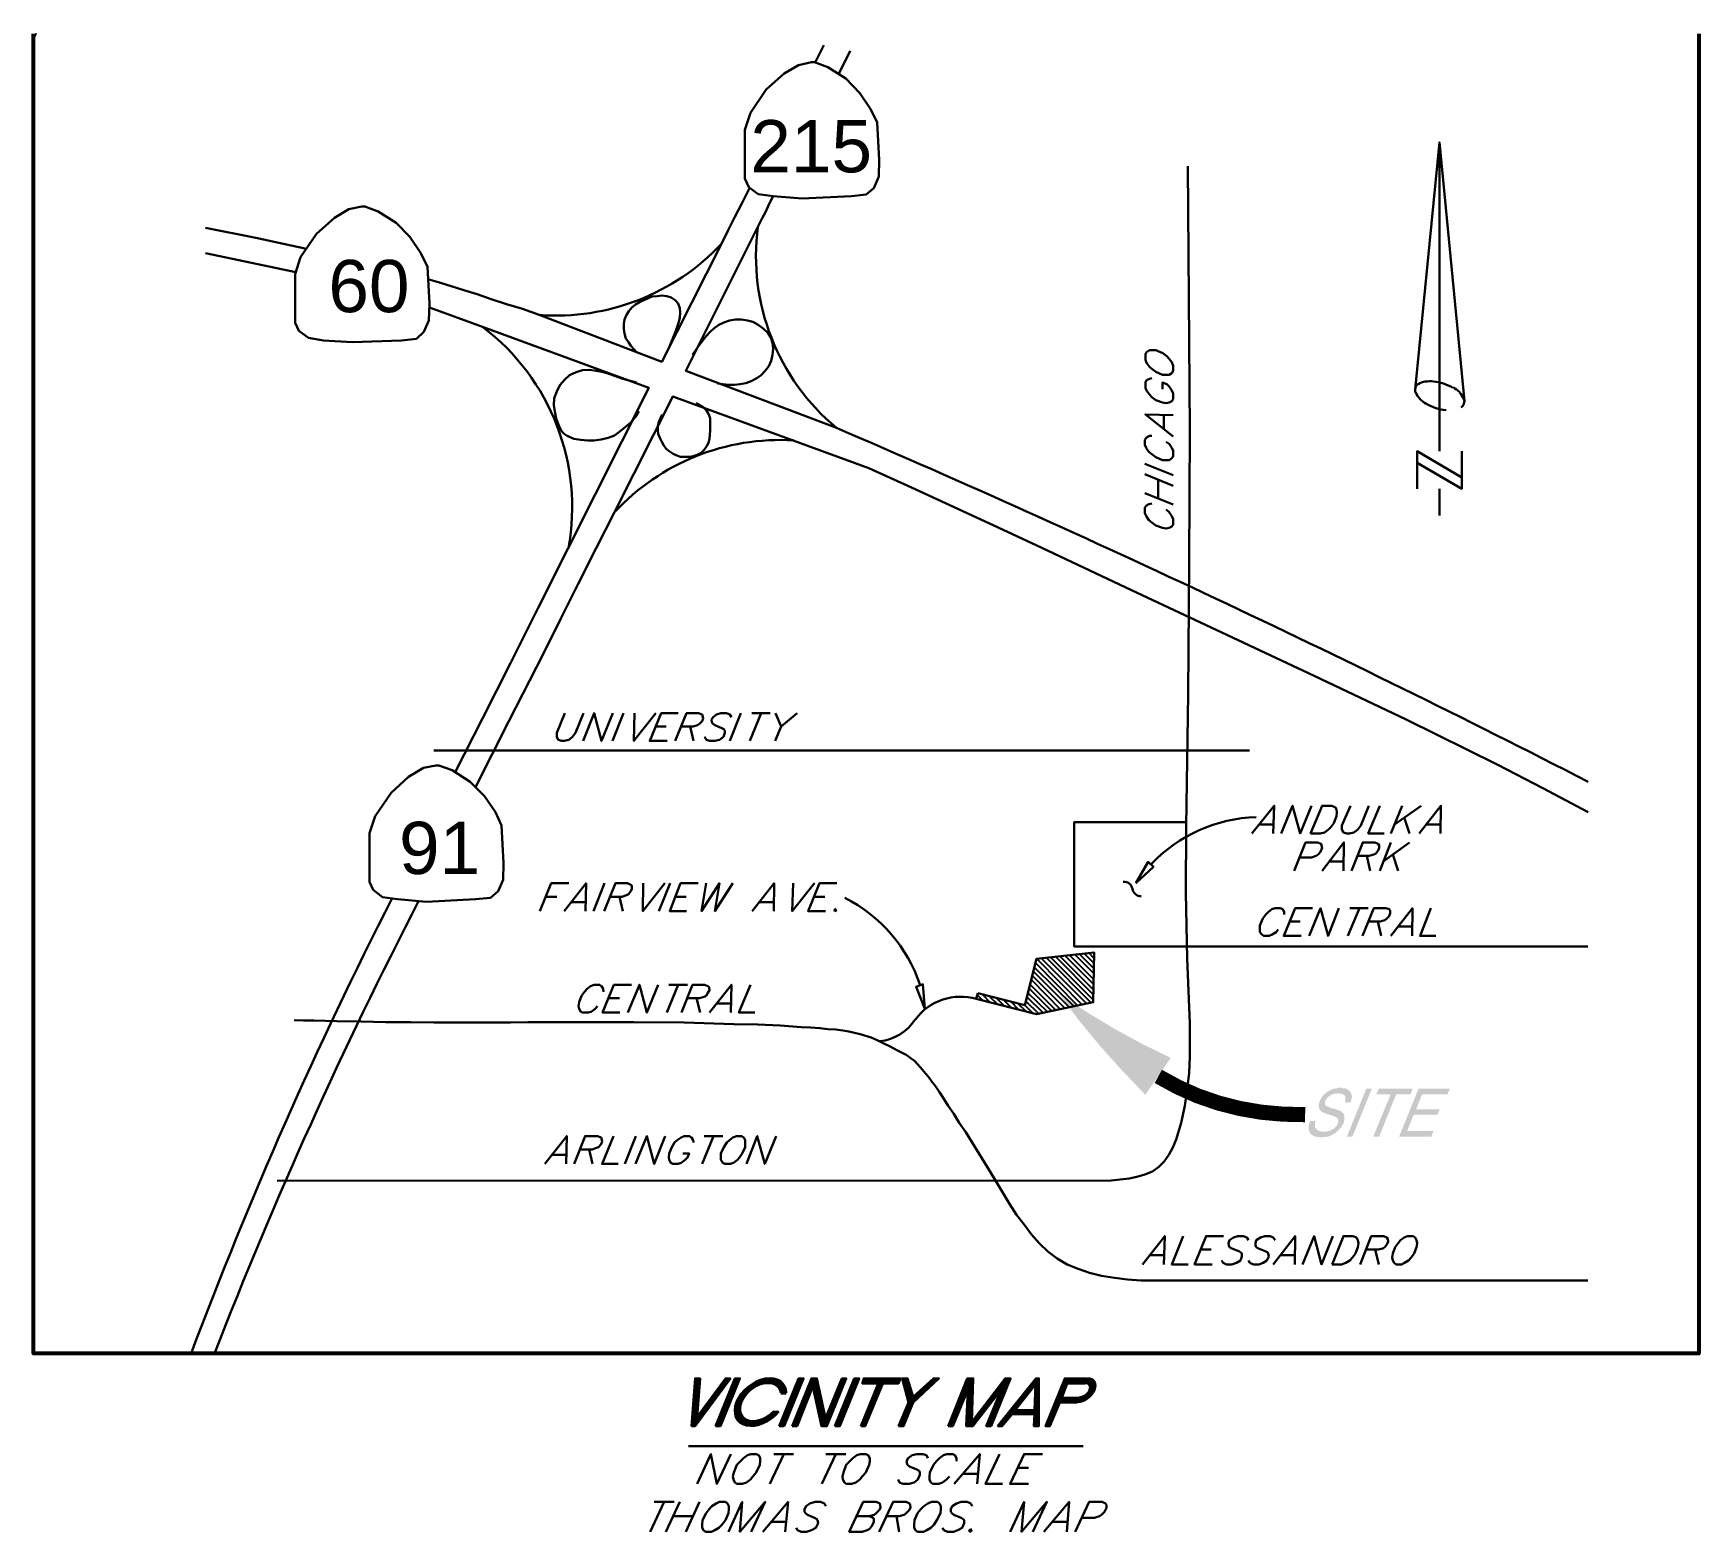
# Model space of a CAD drawing. Header units: feet. Extents: x 7 to 2308, y -319 to 1396.
# Drawn here: x 6.8 to 185.3, y 1235.8 to 1396.3 of the extents above; entities that cross this region are included whole.
import ezdxf

# ---------------------------------------------------------------- set-up
doc = ezdxf.new("R2010")
doc.units = ezdxf.units.FT
doc.header["$MEASUREMENT"] = 0
for name, color, linetype in [('PDF_ANNOT-NOTES', 7, 'Continuous'), ('PDF_NORTH', 7, 'Continuous'), ('PDF_TB-NOTES', 7, 'Continuous'), ('PDF_Text', 7, 'Continuous'), ('PDF_VICINITY', 7, 'Continuous'), ('PDF_VICINITY MAP', 7, 'Continuous')]:
    doc.layers.add(name, color=color, linetype=linetype)
doc.styles.add('PDF Arial', font='arial.ttf')

msp = doc.modelspace()

# ---------------------------------------------------------------- hatches: boundary and pattern name
at = {"layer": 'PDF_VICINITY', "true_color": 0x767676, "transparency": 33554559}
msp.add_hatch(color=8, dxfattribs=at).paths.add_polyline_path([(107.96, 1292.91), (107.9, 1292.96), (107.85, 1293.02), (107.8, 1292.96), (107.74, 1292.91), (107.8, 1292.86), (107.85, 1292.8), (107.9, 1292.86)])
at = {"layer": 'PDF_VICINITY', "transparency": 33554559}
for points in [[(143.62, 1279.79), (144.21, 1279.85), (144.21, 1279.79), (144.15, 1279.69), (144.15, 1279.63), (144.15, 1279.53), (144.15, 1279.48), (144.15, 1279.42), (144.15, 1279.37), (144.15, 1279.32), (144.15, 1279.26), (144.15, 1279.21), (144.15, 1279.16), (144.15, 1279.1), (144.21, 1279.05), (144.21, 1279.05), (144.26, 1279), (144.31, 1278.94), (144.31, 1278.89), (144.37, 1278.89), (144.42, 1278.84), (144.47, 1278.84), (144.47, 1278.78), (144.53, 1278.78), (144.58, 1278.73), (144.63, 1278.73), (144.69, 1278.73), (144.74, 1278.73), (144.79, 1278.68), (144.85, 1278.68), (144.95, 1278.68), (145.01, 1278.68), (145.06, 1278.68), (145.11, 1278.68), (145.17, 1278.68), (145.22, 1278.68), (145.33, 1278.68), (145.38, 1278.68), (145.43, 1278.68), (145.49, 1278.73), (145.59, 1278.73), (145.65, 1278.73), (145.7, 1278.78), (145.75, 1278.78), (145.86, 1278.84), (145.91, 1278.84), (145.97, 1278.89), (146.07, 1278.94), (146.13, 1278.94), (146.18, 1279), (146.23, 1279.05), (146.29, 1279.1), (146.34, 1279.16), (146.39, 1279.21), (146.45, 1279.26), (146.5, 1279.37), (146.55, 1279.42), (146.55, 1279.48), (146.61, 1279.53), (146.61, 1279.63), (146.66, 1279.69), (146.66, 1279.74), (146.66, 1279.79), (146.66, 1279.85), (146.66, 1279.95), (146.66, 1279.95), (146.61, 1280.01), (146.61, 1280.06), (146.55, 1280.06), (146.55, 1280.11), (146.5, 1280.17), (146.45, 1280.22), (146.39, 1280.22), (146.34, 1280.27), (146.34, 1280.27), (146.29, 1280.27), (146.23, 1280.27), (146.23, 1280.33), (146.18, 1280.33), (146.13, 1280.33), (146.07, 1280.38), (146.02, 1280.38), (145.97, 1280.43), (145.86, 1280.43), (145.81, 1280.43), (145.75, 1280.49), (145.65, 1280.49), (145.65, 1280.49), (145.54, 1280.54), (145.49, 1280.54), (145.38, 1280.59), (145.33, 1280.59), (145.27, 1280.65), (145.22, 1280.65), (145.17, 1280.65), (145.11, 1280.7), (145.06, 1280.7), (145.01, 1280.75), (145.01, 1280.75), (144.95, 1280.75), (144.9, 1280.81), (144.9, 1280.81), (144.85, 1280.81), (144.79, 1280.86), (144.79, 1280.91), (144.74, 1280.97), (144.69, 1280.97), (144.69, 1281.02), (144.63, 1281.07), (144.63, 1281.13), (144.58, 1281.18), (144.58, 1281.23), (144.58, 1281.29), (144.58, 1281.29), (144.58, 1281.34), (144.53, 1281.45), (144.53, 1281.5), (144.58, 1281.55), (144.58, 1281.61), (144.58, 1281.71), (144.58, 1281.77), (144.63, 1281.82), (144.63, 1281.93), (144.63, 1281.93), (144.69, 1282.03), (144.74, 1282.09), (144.74, 1282.14), (144.79, 1282.19), (144.85, 1282.3), (144.9, 1282.35), (144.95, 1282.41), (144.95, 1282.46), (145.01, 1282.57), (145.11, 1282.62), (145.17, 1282.67), (145.22, 1282.73), (145.27, 1282.78), (145.33, 1282.83), (145.38, 1282.89), (145.43, 1282.94), (145.54, 1282.94), (145.59, 1282.99), (145.65, 1283.05), (145.7, 1283.1), (145.81, 1283.1), (145.86, 1283.15), (145.91, 1283.15), (146.02, 1283.21), (146.07, 1283.21), (146.13, 1283.26), (146.18, 1283.26), (146.29, 1283.26), (146.34, 1283.31), (146.39, 1283.31), (146.45, 1283.31), (146.55, 1283.31), (146.61, 1283.37), (146.66, 1283.37), (146.71, 1283.37), (146.82, 1283.37), (146.87, 1283.37), (146.93, 1283.37), (146.98, 1283.37), (147.03, 1283.37), (147.14, 1283.31), (147.19, 1283.31), (147.25, 1283.31), (147.3, 1283.31), (147.35, 1283.31), (147.41, 1283.26), (147.46, 1283.26), (147.51, 1283.26), (147.57, 1283.21), (147.62, 1283.21), (147.67, 1283.21), (147.67, 1283.15), (147.73, 1283.15), (147.78, 1283.1), (147.83, 1283.05), (147.83, 1283.05), (147.89, 1282.99), (147.94, 1282.94), (147.94, 1282.89), (147.99, 1282.89), (147.99, 1282.83), (148.05, 1282.78), (148.05, 1282.73), (148.05, 1282.67), (148.05, 1282.62), (148.05, 1282.57), (148.1, 1282.51), (148.1, 1282.46), (148.1, 1282.41), (148.1, 1282.3), (148.05, 1282.25), (148.05, 1282.19), (148.05, 1282.14), (148.05, 1282.03), (147.99, 1281.98), (147.99, 1281.93), (147.99, 1281.82), (147.94, 1281.82), (147.35, 1281.77), (147.41, 1281.87), (147.41, 1281.93), (147.41, 1281.98), (147.41, 1282.09), (147.41, 1282.14), (147.41, 1282.19), (147.41, 1282.25), (147.41, 1282.3), (147.41, 1282.35), (147.41, 1282.41), (147.35, 1282.46), (147.35, 1282.51), (147.35, 1282.51), (147.3, 1282.57), (147.3, 1282.57), (147.25, 1282.62), (147.19, 1282.62), (147.14, 1282.67), (147.14, 1282.67), (147.09, 1282.67), (147.03, 1282.73), (146.93, 1282.73), (146.87, 1282.73), (146.82, 1282.73), (146.77, 1282.73), (146.66, 1282.78), (146.61, 1282.78), (146.55, 1282.78), (146.45, 1282.73), (146.39, 1282.73), (146.34, 1282.73), (146.23, 1282.73), (146.18, 1282.73), (146.13, 1282.67), (146.07, 1282.67), (145.97, 1282.67), (145.91, 1282.62), (145.86, 1282.62), (145.81, 1282.57), (145.75, 1282.57), (145.75, 1282.51), (145.65, 1282.46), (145.59, 1282.41), (145.54, 1282.35), (145.49, 1282.3), (145.43, 1282.25), (145.38, 1282.19), (145.33, 1282.14), (145.33, 1282.09), (145.27, 1281.98), (145.27, 1281.98), (145.22, 1281.93), (145.22, 1281.82), (145.22, 1281.77), (145.22, 1281.71), (145.22, 1281.66), (145.22, 1281.61), (145.27, 1281.55), (145.27, 1281.55), (145.27, 1281.5), (145.27, 1281.5), (145.33, 1281.45), (145.33, 1281.45), (145.38, 1281.39), (145.43, 1281.39), (145.49, 1281.39), (145.54, 1281.34), (145.59, 1281.34), (145.65, 1281.29), (145.7, 1281.29), (145.75, 1281.23), (145.81, 1281.23), (145.91, 1281.18), (145.97, 1281.18), (146.02, 1281.18), (146.13, 1281.13), (146.18, 1281.13), (146.23, 1281.13), (146.34, 1281.07), (146.39, 1281.07), (146.45, 1281.02), (146.5, 1281.02), (146.55, 1281.02), (146.61, 1280.97), (146.66, 1280.97), (146.71, 1280.97), (146.77, 1280.91), (146.82, 1280.91), (146.82, 1280.91), (146.87, 1280.86), (146.93, 1280.86), (146.93, 1280.86), (146.98, 1280.81), (147.03, 1280.75), (147.09, 1280.75), (147.09, 1280.7), (147.14, 1280.65), (147.19, 1280.59), (147.19, 1280.59), (147.25, 1280.54), (147.25, 1280.49), (147.25, 1280.43), (147.3, 1280.38), (147.3, 1280.33), (147.3, 1280.33), (147.3, 1280.27), (147.3, 1280.22), (147.3, 1280.17), (147.3, 1280.06), (147.3, 1280.01), (147.3, 1279.95), (147.3, 1279.9), (147.25, 1279.79), (147.25, 1279.74), (147.25, 1279.69), (147.19, 1279.58), (147.19, 1279.58), (147.19, 1279.53), (147.14, 1279.48), (147.09, 1279.37), (147.09, 1279.32), (147.03, 1279.26), (146.98, 1279.21), (146.93, 1279.1), (146.87, 1279.05), (146.82, 1279), (146.77, 1278.94), (146.71, 1278.89), (146.66, 1278.84), (146.61, 1278.78), (146.55, 1278.73), (146.5, 1278.68), (146.45, 1278.62), (146.39, 1278.57), (146.29, 1278.52), (146.23, 1278.46), (146.18, 1278.41), (146.13, 1278.41), (146.02, 1278.36), (145.97, 1278.3), (145.91, 1278.3), (145.86, 1278.25), (145.81, 1278.25), (145.7, 1278.2), (145.65, 1278.2), (145.59, 1278.14), (145.54, 1278.14), (145.43, 1278.14), (145.38, 1278.09), (145.33, 1278.09), (145.22, 1278.09), (145.17, 1278.09), (145.11, 1278.09), (145.06, 1278.09), (144.95, 1278.09), (144.9, 1278.04), (144.9, 1278.04), (144.79, 1278.04), (144.74, 1278.09), (144.69, 1278.09), (144.58, 1278.09), (144.53, 1278.09), (144.47, 1278.09), (144.42, 1278.09), (144.37, 1278.09), (144.31, 1278.14), (144.26, 1278.14), (144.21, 1278.14), (144.15, 1278.14), (144.1, 1278.2), (144.05, 1278.2), (143.99, 1278.2), (143.94, 1278.25), (143.89, 1278.25), (143.89, 1278.3), (143.83, 1278.3), (143.78, 1278.36), (143.73, 1278.41), (143.67, 1278.46), (143.67, 1278.46), (143.62, 1278.52), (143.62, 1278.57), (143.57, 1278.62), (143.57, 1278.68), (143.51, 1278.73), (143.51, 1278.78), (143.51, 1278.84), (143.51, 1278.89), (143.46, 1278.94), (143.46, 1279), (143.46, 1279.05), (143.46, 1279.1), (143.46, 1279.16), (143.46, 1279.26), (143.46, 1279.32), (143.51, 1279.37), (143.51, 1279.42), (143.51, 1279.53), (143.57, 1279.58), (143.57, 1279.63), (143.57, 1279.74), (143.62, 1279.79)], [(150.39, 1278.14), (152.26, 1282.67), (150.71, 1282.67), (150.98, 1283.26), (154.6, 1283.26), (154.39, 1282.67), (152.84, 1282.67), (151.03, 1278.14)], [(153.16, 1278.14), (155.24, 1283.26), (158.6, 1283.26), (158.33, 1282.67), (155.62, 1282.67), (154.98, 1281.07), (157.53, 1281.07), (157.27, 1280.49), (154.71, 1280.49), (154.02, 1278.73), (156.84, 1278.73), (156.63, 1278.14)]]:
    msp.add_hatch(color=256, dxfattribs=at).paths.add_polyline_path(points)

# ---------------------------------------------------------------- linework, layer by layer
at = {"layer": 'PDF_ANNOT-NOTES', "lineweight": 30}
for points in [[(77.36, 1247.12), (77.73, 1252.23), (78.26, 1252.23), (77.94, 1248.13), (80.98, 1252.23), (81.51, 1252.23), (77.73, 1247.12)], [(77.68, 1247.17), (81.25, 1252.02), (80.93, 1252.02), (77.89, 1247.97), (78.21, 1252.02), (77.84, 1252.02), (77.52, 1247.17)], [(77.62, 1247.28), (81.03, 1251.86), (80.82, 1251.86), (77.84, 1247.76), (78.1, 1251.86), (77.94, 1251.86)], [(79.91, 1247.12), (81.99, 1252.23), (82.53, 1252.23), (80.45, 1247.12)], [(80.07, 1247.17), (82.05, 1252.13), (82.42, 1252.13), (80.39, 1247.17)], [(80.18, 1247.28), (82.1, 1252.02), (82.26, 1252.02), (80.34, 1247.28)], [(86.74, 1247.12), (88.82, 1252.23), (89.35, 1252.23), (87.27, 1247.12)], [(86.9, 1247.17), (88.87, 1252.13), (89.24, 1252.13), (87.22, 1247.17)], [(87, 1247.28), (88.92, 1252.02), (89.08, 1252.02), (87.16, 1247.28)], [(88.12, 1247.12), (90.2, 1252.23), (90.79, 1252.23), (91.7, 1247.97), (93.46, 1252.23), (93.93, 1252.23), (91.86, 1247.12), (91.27, 1247.12), (90.36, 1251.38), (88.66, 1247.12)], [(88.23, 1247.17), (90.26, 1252.13), (90.68, 1252.13), (91.64, 1247.6), (93.51, 1252.13), (93.83, 1252.13), (91.8, 1247.17), (91.38, 1247.17), (90.42, 1251.7), (88.6, 1247.17)], [(88.39, 1247.28), (90.31, 1252.02), (90.58, 1252.02), (91.59, 1247.28), (93.56, 1252.02), (93.72, 1252.02), (91.8, 1247.28), (91.54, 1247.28), (90.47, 1252.02), (88.55, 1247.28)], [(92.71, 1247.12), (94.79, 1252.23), (95.32, 1252.23), (93.24, 1247.12)], [(92.87, 1247.17), (94.84, 1252.13), (95.21, 1252.13), (93.19, 1247.17)], [(92.98, 1247.28), (94.89, 1252.02), (95.05, 1252.02), (93.14, 1247.28)], [(95.48, 1247.12), (97.35, 1251.7), (95.64, 1251.7), (95.8, 1252.23), (99.75, 1252.23), (99.53, 1251.7), (97.83, 1251.7), (95.96, 1247.12)], [(95.59, 1247.17), (97.45, 1251.81), (95.75, 1251.81), (95.85, 1252.13), (99.64, 1252.13), (99.48, 1251.81), (97.77, 1251.81), (95.91, 1247.17)], [(95.69, 1247.28), (97.56, 1251.86), (95.85, 1251.86), (95.91, 1252.02), (99.53, 1252.02), (99.43, 1251.86), (97.72, 1251.86), (95.85, 1247.28)], [(99.53, 1247.12), (100.6, 1249.67), (99.91, 1252.23), (100.49, 1252.23), (101.08, 1250.26), (103.26, 1252.23), (103.85, 1252.23), (101.08, 1249.67), (100.07, 1247.12)], [(99.69, 1247.17), (100.71, 1249.73), (100.07, 1252.13), (100.39, 1252.13), (101.03, 1250.1), (103.32, 1252.13), (103.64, 1252.13), (101.03, 1249.73), (100.01, 1247.17)], [(99.8, 1247.28), (100.81, 1249.83), (100.17, 1252.02), (100.28, 1252.02), (100.97, 1249.89), (103.37, 1252.02), (103.42, 1252.02), (100.97, 1249.83), (99.96, 1247.28)], [(104.86, 1247.12), (106.89, 1252.23), (107.53, 1252.23), (107.37, 1247.6), (110.94, 1252.23), (111.53, 1252.23), (109.45, 1247.12), (108.92, 1247.12), (110.51, 1251.01), (107.48, 1247.12), (106.78, 1247.12), (106.94, 1251.01), (105.34, 1247.12)], [(111.05, 1252.02), (107.32, 1247.28), (107.16, 1247.28), (107.26, 1252.02), (107.37, 1252.02), (107.21, 1247.28), (110.94, 1252.02)], [(110.14, 1247.12), (114.25, 1252.23), (114.57, 1252.23), (114.57, 1247.12), (114.03, 1247.12), (114.09, 1248.39), (111.69, 1248.39), (110.62, 1247.12)], [(110.73, 1247.28), (110.35, 1247.28), (114.19, 1252.02), (114.51, 1252.02), (114.46, 1247.28), (114.14, 1247.28), (114.14, 1248.55), (111.74, 1248.55)], [(112.01, 1248.82), (114.19, 1251.59), (114.09, 1248.82)], [(83.7, 1244.13), (83.33, 1244.02), (82.9, 1243.7), (82.58, 1243.38), (82.21, 1242.96), (81.89, 1242.16), (81.78, 1241.73), (81.83, 1241.41), (81.99, 1241.09), (82.21, 1240.93), (82.79, 1240.93), (83.22, 1241.09), (83.65, 1241.41), (83.91, 1241.73), (84.29, 1242.16), (84.66, 1242.96), (84.71, 1243.38), (84.71, 1243.7), (84.55, 1244.02), (84.29, 1244.13)], [(95.43, 1244.13), (95.05, 1244.02), (94.63, 1243.7), (94.31, 1243.38), (93.93, 1242.96), (93.62, 1242.16), (93.51, 1241.73), (93.56, 1241.41), (93.72, 1241.09), (93.93, 1240.93), (94.52, 1240.93), (94.95, 1241.09), (95.37, 1241.41), (95.64, 1241.73), (96.01, 1242.16), (96.39, 1242.96), (96.44, 1243.38), (96.44, 1243.7), (96.28, 1244.02), (96.01, 1244.13)], [(80.34, 1239.01), (79.97, 1238.85), (79.54, 1238.53), (79.22, 1238.21), (78.9, 1237.79), (78.53, 1237.04), (78.47, 1236.56), (78.47, 1236.24), (78.63, 1235.97), (78.85, 1235.81), (79.49, 1235.81), (79.86, 1235.97), (80.29, 1236.24), (80.61, 1236.56), (80.98, 1237.04), (81.3, 1237.79), (81.35, 1238.21), (81.35, 1238.53), (81.19, 1238.85), (80.98, 1239.01)], [(103.05, 1239.01), (102.68, 1238.85), (102.25, 1238.53), (101.93, 1238.21), (101.56, 1237.79), (101.24, 1237.04), (101.19, 1236.56), (101.19, 1236.24), (101.35, 1235.97), (101.56, 1235.81), (102.2, 1235.81), (102.57, 1235.97), (103, 1236.24), (103.32, 1236.56), (103.64, 1237.04), (104.01, 1237.79), (104.06, 1238.21), (104.06, 1238.53), (103.9, 1238.85), (103.69, 1239.01)]]:
    msp.add_lwpolyline(points, close=True, dxfattribs=at)
for points in [[(77.41, 1247.17), (77.78, 1252.13), (78.21, 1252.13)], [(80.87, 1251.7), (77.68, 1247.44), (77.94, 1251.7)], [(80.93, 1252.13), (81.35, 1252.13), (77.73, 1247.17)], [(78, 1251.81), (77.73, 1247.54), (80.87, 1251.81)], [(78.15, 1251.97), (77.89, 1251.97)], [(80.29, 1247.33), (82.15, 1251.97)], [(81.14, 1251.97), (80.87, 1251.97)], [(87.11, 1247.33), (88.98, 1251.97)], [(88.5, 1247.33), (90.36, 1252.02)], [(93.56, 1251.97), (91.7, 1247.28)], [(93.08, 1247.33), (94.95, 1251.97)], [(95.8, 1247.33), (97.67, 1251.97)], [(95.96, 1251.97), (99.37, 1251.97)], [(106.84, 1247.17), (107, 1251.38), (105.29, 1247.17), (104.97, 1247.17), (106.94, 1252.13), (107.37, 1252.13), (107.26, 1247.33), (110.99, 1252.13), (111.42, 1252.13), (109.39, 1247.17), (109.08, 1247.17), (110.73, 1251.38), (107.53, 1247.17)], [(107, 1252.02), (105.08, 1247.28), (105.24, 1247.28), (107.1, 1251.81), (106.94, 1247.17), (107.42, 1247.17), (110.99, 1251.81), (109.18, 1247.28), (109.34, 1247.28), (111.26, 1252.02)], [(105.18, 1247.33), (107.1, 1252.02), (107.21, 1252.02), (107.05, 1247.28)], [(107.37, 1247.28), (111.1, 1252.02), (111.21, 1252.02), (109.29, 1247.33)], [(111.95, 1248.82), (114.03, 1251.54), (113.98, 1251.54), (110.78, 1247.44), (110.62, 1247.44), (114.09, 1251.86), (114.46, 1251.86), (114.35, 1247.44), (114.19, 1247.44), (114.3, 1251.54), (114.25, 1251.54), (114.14, 1248.82)], [(110.83, 1247.6), (114.03, 1251.7), (114.41, 1251.7), (114.25, 1247.6)], [(114.35, 1251.59), (113.98, 1251.59)], [(114.09, 1251.81), (114.41, 1251.81)], [(114.46, 1251.97), (114.14, 1251.97)], [(114.19, 1252.13), (114.57, 1252.13)], [(118.67, 1249.67), (116.81, 1249.67), (115.74, 1247.12), (115.26, 1247.12), (117.34, 1252.23), (119.68, 1252.23)], [(118.72, 1249.73), (116.75, 1249.73), (115.69, 1247.17), (115.37, 1247.17), (117.39, 1252.13), (119.68, 1252.13)], [(118.72, 1249.83), (116.7, 1249.83), (115.69, 1247.28), (115.47, 1247.28), (117.44, 1252.02), (119.63, 1252.02)], [(115.63, 1247.33), (117.44, 1251.97), (119.58, 1251.97)], [(118.83, 1249.99), (116.75, 1249.99), (117.5, 1251.86), (119.58, 1251.86)], [(118.83, 1250.1), (116.86, 1250.1), (117.55, 1251.81), (119.52, 1251.81)], [(118.88, 1250.15), (117.02, 1250.15), (117.6, 1251.7), (119.52, 1251.7)], [(87.48, 1250.63), (86.9, 1250.63)], [(99.91, 1247.33), (100.97, 1249.89)], [(118.78, 1249.89), (116.65, 1249.89)], [(86.68, 1248.66), (86.1, 1248.66)], [(110.73, 1247.33), (110.51, 1247.33)], [(110.73, 1247.54), (110.83, 1247.54)], [(114.09, 1248.45), (111.69, 1248.45)], [(114.19, 1248.71), (111.79, 1248.71)], [(111.79, 1248.61), (114.14, 1248.61)], [(114.14, 1247.33), (114.41, 1247.33)], [(114.3, 1247.54), (114.25, 1247.54)], [(110.25, 1247.17), (110.67, 1247.17)], [(114.51, 1247.17), (114.09, 1247.17)], [(77.04, 1244.98), (119.31, 1244.98)], [(77.94, 1240.93), (79.43, 1244.13), (80.07, 1240.93), (81.57, 1244.13)], [(87.22, 1244.13), (85.73, 1240.93)], [(86.15, 1244.13), (88.28, 1244.13)], [(92.82, 1244.13), (91.32, 1240.93)], [(91.75, 1244.13), (93.88, 1244.13)], [(102.68, 1243.7), (102.52, 1244.02), (102.14, 1244.13), (101.5, 1244.13), (100.97, 1244.02), (100.55, 1243.7), (100.39, 1243.38), (100.44, 1243.06), (100.49, 1242.96), (100.71, 1242.8), (101.5, 1242.48), (101.72, 1242.32), (101.82, 1242.16), (101.82, 1241.89), (101.61, 1241.41), (101.19, 1241.09), (100.65, 1240.93), (100.01, 1240.93), (99.64, 1241.09), (99.48, 1241.41)], [(105.72, 1243.38), (105.72, 1243.7), (105.56, 1244.02), (105.34, 1244.13), (104.7, 1244.13), (104.33, 1244.02), (103.9, 1243.7), (103.58, 1243.38), (103.26, 1242.96), (102.89, 1242.16), (102.84, 1241.73), (102.84, 1241.41), (103, 1241.09), (103.21, 1240.93), (103.85, 1240.93), (104.22, 1241.09), (104.65, 1241.41), (104.97, 1241.73)], [(105.5, 1240.93), (108.22, 1244.13), (107.96, 1240.93)], [(110.35, 1244.13), (108.86, 1240.93), (110.67, 1240.93)], [(113.45, 1240.93), (111.47, 1240.93), (112.97, 1244.13), (114.94, 1244.13)], [(106.46, 1242), (108.01, 1242)], [(112.22, 1242.64), (113.45, 1242.64)], [(74.42, 1239.01), (72.93, 1235.81)], [(73.36, 1239.01), (75.49, 1239.01)], [(74.58, 1235.81), (76.08, 1239.01)], [(78.21, 1239.01), (76.72, 1235.81)], [(81.3, 1235.81), (82.79, 1239.01), (82.53, 1235.81), (85.25, 1239.01), (83.75, 1235.81)], [(84.98, 1235.81), (87.7, 1239.01), (87.38, 1235.81)], [(91.75, 1238.53), (91.59, 1238.85), (91.16, 1239.01), (90.58, 1239.01), (90.04, 1238.85), (89.62, 1238.53), (89.46, 1238.21), (89.46, 1237.95), (89.56, 1237.79), (89.78, 1237.63), (90.52, 1237.31), (90.79, 1237.15), (90.84, 1237.04), (90.9, 1236.72), (90.68, 1236.24), (90.2, 1235.97), (89.67, 1235.81), (89.08, 1235.81), (88.71, 1235.97), (88.55, 1236.24)], [(96.39, 1237.47), (96.81, 1237.31), (96.87, 1237.15), (96.87, 1236.88), (96.65, 1236.4), (96.39, 1236.08), (96.17, 1235.97), (95.64, 1235.81), (94.25, 1235.81), (95.75, 1239.01), (97.13, 1239.01), (97.51, 1238.85), (97.56, 1238.69), (97.61, 1238.37), (97.45, 1238.11), (97.13, 1237.79), (96.92, 1237.63), (96.39, 1237.47), (95.05, 1237.47)], [(97.45, 1235.81), (98.95, 1239.01), (100.33, 1239.01), (100.71, 1238.85), (100.76, 1238.69), (100.81, 1238.37), (100.65, 1238.11), (100.33, 1237.79), (100.12, 1237.63), (99.59, 1237.47), (98.25, 1237.47)], [(107.42, 1238.53), (107.26, 1238.85), (106.89, 1239.01), (106.25, 1239.01), (105.72, 1238.85), (105.29, 1238.53), (105.13, 1238.21), (105.13, 1237.95), (105.24, 1237.79), (105.45, 1237.63), (106.25, 1237.31), (106.46, 1237.15), (106.57, 1237.04), (106.57, 1236.72), (106.36, 1236.24), (105.88, 1235.97), (105.4, 1235.81), (104.76, 1235.81), (104.38, 1235.97), (104.22, 1236.24)], [(111.47, 1235.81), (112.97, 1239.01), (112.7, 1235.81), (115.42, 1239.01), (113.93, 1235.81)], [(115.1, 1235.81), (117.82, 1239.01), (117.55, 1235.81)], [(118.46, 1235.81), (119.95, 1239.01), (121.34, 1239.01), (121.71, 1238.85), (121.82, 1238.69), (121.82, 1238.37), (121.6, 1237.95), (121.28, 1237.63), (121.07, 1237.47), (120.54, 1237.31), (119.2, 1237.31)], [(75.38, 1237.47), (77.52, 1237.47)], [(85.94, 1236.88), (87.43, 1236.88)], [(99.32, 1237.47), (99.59, 1235.81)], [(116.06, 1236.88), (117.6, 1236.88)], [(107.37, 1236.08), (107.1, 1235.97), (107.21, 1235.81), (107.42, 1235.97)]]:
    msp.add_lwpolyline(points, dxfattribs=at)
for points in [[(85.23, 1252.21), (83.94, 1251.97), (82.67, 1250.93), (82.18, 1249.71)], [(85.21, 1252.1), (83.98, 1251.86), (82.76, 1250.85), (82.28, 1249.69)], [(85.16, 1252.02), (83.98, 1251.78), (82.81, 1250.82), (82.36, 1249.7)], [(85.12, 1251.94), (83.98, 1251.71), (82.87, 1250.78), (82.44, 1249.71)], [(85.07, 1251.87), (83.98, 1251.64), (82.92, 1250.75), (82.52, 1249.72)], [(85.06, 1251.75), (84.02, 1251.52), (83.01, 1250.67), (82.62, 1249.7)], [(85.01, 1251.68), (84.02, 1251.45), (83.07, 1250.64), (82.7, 1249.71)], [(86.91, 1250.68), (86.79, 1251.49), (86.01, 1251.9), (85.01, 1251.68)], [(87.01, 1250.69), (86.9, 1251.55), (86.09, 1251.99), (85.06, 1251.75)], [(87.11, 1250.69), (87.01, 1251.61), (86.16, 1252.1), (85.07, 1251.87)], [(87.21, 1250.7), (87.12, 1251.66), (86.25, 1252.18), (85.12, 1251.94)], [(87.3, 1250.71), (87.24, 1251.72), (86.35, 1252.26), (85.16, 1252.02)], [(87.39, 1250.71), (87.35, 1251.77), (86.44, 1252.35), (85.21, 1252.1)], [(87.5, 1250.69), (87.47, 1251.81), (86.52, 1252.45), (85.23, 1252.21)], [(118.71, 1249.7), (119.41, 1249.7), (120.22, 1250.28), (120.51, 1250.99)], [(118.75, 1249.78), (119.41, 1249.78), (120.17, 1250.31), (120.43, 1250.98)], [(118.79, 1249.86), (119.41, 1249.85), (120.11, 1250.35), (120.35, 1250.97)], [(118.81, 1249.96), (119.37, 1249.97), (120.02, 1250.43), (120.25, 1250.99)], [(118.85, 1250.04), (119.37, 1250.04), (119.96, 1250.46), (120.17, 1250.98)], [(118.9, 1250.12), (119.37, 1250.11), (119.91, 1250.49), (120.09, 1250.97)], [(118.92, 1250.22), (119.34, 1250.23), (119.82, 1250.57), (119.99, 1250.99)], [(119.99, 1250.99), (120.16, 1251.41), (119.96, 1251.74), (119.54, 1251.74)], [(120.09, 1250.97), (120.28, 1251.44), (120.04, 1251.83), (119.56, 1251.84)], [(120.17, 1250.98), (120.38, 1251.5), (120.13, 1251.92), (119.61, 1251.92)], [(120.25, 1250.99), (120.48, 1251.55), (120.21, 1252), (119.65, 1252)], [(120.35, 1250.97), (120.6, 1251.59), (120.29, 1252.1), (119.67, 1252.1)], [(120.43, 1250.98), (120.7, 1251.64), (120.38, 1252.18), (119.71, 1252.18)], [(120.51, 1250.99), (120.8, 1251.7), (120.46, 1252.27), (119.76, 1252.26)], [(82.18, 1249.71), (81.69, 1248.49), (82.13, 1247.44), (83.23, 1247.19)], [(82.28, 1249.69), (81.81, 1248.53), (82.21, 1247.53), (83.25, 1247.3)], [(82.36, 1249.7), (81.91, 1248.59), (82.3, 1247.62), (83.29, 1247.38)], [(82.44, 1249.71), (82.01, 1248.64), (82.38, 1247.71), (83.33, 1247.46)], [(82.52, 1249.72), (82.11, 1248.7), (82.47, 1247.8), (83.37, 1247.55)], [(82.62, 1249.7), (82.23, 1248.73), (82.55, 1247.88), (83.4, 1247.65)], [(82.7, 1249.71), (82.33, 1248.78), (82.64, 1247.97), (83.44, 1247.73)], [(83.23, 1247.19), (84.32, 1246.95), (85.77, 1247.57), (86.7, 1248.69)], [(83.25, 1247.3), (84.28, 1247.06), (85.67, 1247.65), (86.57, 1248.71)], [(83.29, 1247.38), (84.28, 1247.14), (85.61, 1247.69), (86.49, 1248.7)], [(83.33, 1247.46), (84.27, 1247.22), (85.55, 1247.72), (86.4, 1248.68)], [(83.37, 1247.55), (84.27, 1247.3), (85.49, 1247.76), (86.32, 1248.67)], [(83.4, 1247.65), (84.25, 1247.41), (85.4, 1247.85), (86.21, 1248.71)], [(83.44, 1247.73), (84.25, 1247.49), (85.35, 1247.89), (86.13, 1248.7)]]:
    msp.add_open_spline(points, degree=3, dxfattribs=at)
at = {"layer": 'PDF_NORTH', "lineweight": 30}
for points in [[(160.15, 1356.94), (157.48, 1384.66), (154.87, 1358.16)], [(157.48, 1351.55), (157.48, 1384.66)], [(155.08, 1347.55), (155.08, 1351.55), (159.88, 1348.73)], [(155.08, 1350.32), (159.88, 1347.55), (159.88, 1351.55)], [(157.48, 1344.67), (157.48, 1347.55)]]:
    msp.add_lwpolyline(points, dxfattribs=at)
for points in [[(155.22, 1358.78, 0.17152), (154.91, 1358.37, 0.171548), (154.92, 1357.86)], [(158.93, 1358.36, 0.052313), (157.91, 1358.81, 0.052366), (156.83, 1359.04, 0.06623), (155.96, 1359.02)], [(156.09, 1356.63, 0.052313), (157.1, 1356.18, 0.052366), (158.19, 1355.95)], [(159.8, 1356.26, 0.17152), (160.11, 1356.67, 0.171548), (160.1, 1357.19)]]:
    msp.add_lwpolyline(points, format="xyb", dxfattribs=at)
for centre, radius, start, end in [((156.76, 1358.56), 1.94, 201.0217, 224.9594), ((156.28, 1357.12), 1.95, 99.2391, 123.1682), ((157.29, 1355.52), 3.33, 44.9558, 60.1045), ((158.26, 1356.48), 1.94, 21.0217, 44.9594), ((157.72, 1359.52), 3.33, 224.9558, 240.1045)]:
    msp.add_arc(centre, radius, start, end, dxfattribs=at)
at = {"layer": 'PDF_TB-NOTES', "lineweight": 30}
msp.add_lwpolyline([(130.35, 1311.83), (118.35, 1311.83), (118.35, 1298.51), (130.4, 1298.51)], dxfattribs=at)
for points in [[(124.96, 1305.28), (126.29, 1307.57), (126.83, 1307.04)], [(108.01, 1293.5), (107.85, 1292.91), (114.3, 1291.26), (120.38, 1292.54), (120.48, 1297.87), (114.3, 1297.17), (113.07, 1292.22)], [(102.36, 1291.84), (102.14, 1294.46), (101.4, 1294.19)]]:
    msp.add_lwpolyline(points, close=True, dxfattribs=at)
for centre, radius, start, end in [((138.37, 1296.08), 16.29, 91.8016, 136.2908), ((123.71, 1304.56), 0.88, 8.7373, 96.8858), ((125.52, 1304.82), 0.933, 188.7394, 270.0007), ((86.39, 1289.2), 16.29, 18.5012, 62.9898)]:
    msp.add_arc(centre, radius, start, end, dxfattribs=at)
at = {"layer": 'PDF_VICINITY', "lineweight": 30}
for points in [[(91.54, 1395.05), (90.58, 1393.19)], [(94.36, 1394.47), (93.72, 1393.19), (93.08, 1391.96)], [(32.95, 1273.4), (122.3, 1273.45), (124.22, 1273.66), (125.07, 1273.82), (125.92, 1274.09), (126.72, 1274.41), (127.41, 1274.89), (128, 1275.48), (128.48, 1276.17), (128.91, 1276.97), (129.28, 1277.82), (129.81, 1279.63), (130.19, 1281.45), (130.45, 1283.21), (130.67, 1284.97), (130.72, 1286.73), (130.72, 1290.24), (130.45, 1297.23), (130.29, 1304.26), (130.35, 1311.35), (130.56, 1325.54), (130.67, 1339.72), (130.72, 1353.84), (130.51, 1382.1)], [(49.1, 1370), (50.33, 1369.62), (51.61, 1369.25), (52.94, 1368.82), (54.38, 1368.4), (55.87, 1367.86), (57.52, 1367.33), (59.23, 1366.8), (61.04, 1366.16), (74.16, 1361.15), (80.55, 1373.78), (81.25, 1375.17), (81.94, 1376.61), (82.74, 1378.1), (83.59, 1379.81)], [(25.27, 1375.49), (30.66, 1374.42), (36.09, 1373.25)], [(25.27, 1372.77), (34.97, 1370.74)], [(49.26, 1366.96), (54.96, 1364.88), (72.77, 1358.37), (64.13, 1341.16), (60.99, 1334.92), (57.95, 1328.84), (54.96, 1322.92), (52.03, 1317.17)], [(74.9, 1362.59), (75.65, 1364.45), (75.97, 1365.41), (76.08, 1365.89), (76.13, 1366.42), (76.08, 1366.9), (75.92, 1367.38), (75.6, 1367.76), (75.17, 1368.02), (74.69, 1368.18), (74.16, 1368.24), (73.68, 1368.18), (73.14, 1368.13), (72.24, 1367.76), (71.76, 1367.54), (71.33, 1367.28), (70.96, 1366.96), (70.64, 1366.58), (70.37, 1366.16), (70.16, 1365.68), (70.11, 1365.2), (70.11, 1364.67), (70.16, 1364.19), (70.32, 1363.65), (70.58, 1363.23), (70.85, 1362.85), (71.54, 1362.11)], [(77.46, 1361.89), (78.15, 1362.91), (78.9, 1363.87), (79.33, 1364.35), (79.75, 1364.72), (80.29, 1365.09), (80.82, 1365.36), (81.41, 1365.57), (82.05, 1365.68), (82.69, 1365.68), (83.33, 1365.57), (83.91, 1365.41), (84.5, 1365.09), (85.03, 1364.72), (85.51, 1364.24), (85.83, 1363.76), (86.04, 1363.17), (86.1, 1362.53), (86.04, 1361.89), (85.88, 1361.25), (85.62, 1360.67), (85.25, 1360.19), (84.82, 1359.71), (84.34, 1359.39), (83.75, 1359.07), (83.17, 1358.85), (82.53, 1358.75), (81.94, 1358.69), (81.3, 1358.69), (80.13, 1358.8)], [(71.44, 1358.91), (70, 1359.33), (68.61, 1359.81), (67.92, 1360.03), (67.17, 1360.19), (66.43, 1360.29), (65.68, 1360.24), (64.99, 1360.03), (64.29, 1359.71), (63.76, 1359.23), (63.23, 1358.64), (62.91, 1357.95), (62.64, 1357.26), (62.59, 1356.51), (62.69, 1355.82), (62.85, 1355.07), (63.12, 1354.32), (63.44, 1353.68), (63.71, 1353.42), (64.03, 1353.2), (64.72, 1352.88), (65.47, 1352.78), (66.21, 1352.72), (66.91, 1352.72), (67.65, 1352.83), (68.4, 1352.99), (69.09, 1353.26), (69.68, 1353.68), (70.85, 1354.64), (71.33, 1355.23), (71.7, 1355.87)], [(126.67, 1359.39), (126.4, 1359.33), (126.08, 1359.17), (125.97, 1358.96), (125.97, 1358.37), (126.08, 1358.05), (126.4, 1357.63), (126.67, 1357.36), (127.09, 1357.04), (127.79, 1356.78), (128.21, 1356.72), (128.53, 1356.78), (128.8, 1356.94), (128.96, 1357.15), (128.96, 1357.73), (128.8, 1358.05), (128.53, 1358.48), (128.27, 1358.75), (127.79, 1358.91), (127.79, 1358.21)], [(54.22, 1315.57), (57.79, 1322.66), (61.47, 1329.91), (63.33, 1333.64), (65.2, 1337.37), (67.12, 1341.16), (69.09, 1345.05), (75.33, 1357.42), (88.23, 1352.72), (96.33, 1349.74), (100.92, 1347.66), (105.5, 1345.58), (110.19, 1343.39), (114.89, 1341.21), (124.48, 1336.68), (134.18, 1332.15), (144.05, 1327.51), (153.91, 1322.82), (163.72, 1317.97), (168.57, 1315.46), (173.42, 1312.9)], [(74.21, 1355.5), (73.84, 1354.7), (73.73, 1354.27), (73.73, 1353.84), (73.78, 1353.42), (73.94, 1352.99), (74.16, 1352.56), (74.37, 1352.19), (74.64, 1351.82), (74.96, 1351.55), (75.38, 1351.28), (75.76, 1351.12), (76.18, 1350.96), (76.66, 1350.96), (77.09, 1350.96), (77.52, 1351.02), (77.94, 1351.18), (78.37, 1351.39), (78.69, 1351.71), (78.95, 1352.08), (79.17, 1352.46), (79.27, 1352.88), (79.33, 1353.79), (79.33, 1354.7), (79.33, 1355.12), (79.17, 1355.55), (78.95, 1355.92), (78.63, 1356.24), (77.84, 1356.72)], [(128.96, 1353.15), (125.97, 1355.5), (128.96, 1355.44)], [(127.95, 1354), (127.95, 1355.44)], [(126.67, 1353.2), (126.4, 1353.2), (126.08, 1353.04), (125.92, 1352.78), (125.92, 1352.24), (126.08, 1351.87), (126.35, 1351.5), (126.67, 1351.23), (127.09, 1350.91), (127.79, 1350.59), (128.21, 1350.59), (128.53, 1350.59), (128.8, 1350.8), (128.96, 1351.02), (128.96, 1351.6), (128.8, 1351.92), (128.53, 1352.35), (128.21, 1352.56)], [(128.96, 1348.99), (125.92, 1350.22)], [(125.92, 1349.1), (128.96, 1347.87)], [(127.36, 1346.49), (127.36, 1348.51)], [(128.96, 1345.85), (125.92, 1347.07)], [(126.67, 1345.95), (126.35, 1345.9), (126.08, 1345.74), (125.92, 1345.53), (125.92, 1344.94), (126.08, 1344.57), (126.35, 1344.19), (126.67, 1343.93), (127.09, 1343.61), (127.79, 1343.34), (128.21, 1343.29), (128.53, 1343.34), (128.8, 1343.5), (128.96, 1343.71), (128.96, 1344.3), (128.8, 1344.62), (128.53, 1345.05), (128.21, 1345.31)], [(63.76, 1323.51), (62.91, 1321.38), (62.91, 1320.95), (63.07, 1320.63), (63.44, 1320.52), (63.71, 1320.52), (64.19, 1320.63), (64.61, 1320.95), (64.93, 1321.38), (65.79, 1323.51)], [(65.73, 1320.52), (66.91, 1323.51), (67.71, 1320.52), (68.93, 1323.51)], [(68.88, 1320.52), (70.05, 1323.51)], [(71.22, 1323.51), (71.17, 1320.52), (73.52, 1323.51)], [(74.74, 1320.52), (72.88, 1320.52), (74.1, 1323.51), (75.92, 1323.51)], [(75.6, 1320.52), (76.82, 1323.51), (78.1, 1323.51), (78.47, 1323.35), (78.53, 1323.24), (78.58, 1322.92), (78.47, 1322.66), (78.21, 1322.34), (78, 1322.23), (77.52, 1322.07), (76.24, 1322.07)], [(81.62, 1323.08), (81.46, 1323.35), (81.09, 1323.51), (80.5, 1323.51), (80.02, 1323.35), (79.65, 1323.08), (79.49, 1322.82), (79.54, 1322.5), (79.65, 1322.34), (79.86, 1322.23), (80.61, 1321.91), (80.82, 1321.8), (80.93, 1321.64), (80.93, 1321.38), (80.77, 1320.95), (80.34, 1320.63), (79.86, 1320.52), (79.27, 1320.52), (78.95, 1320.63), (78.74, 1320.95)], [(81.46, 1320.52), (82.63, 1323.51)], [(84.82, 1323.51), (83.59, 1320.52)], [(83.81, 1323.51), (85.78, 1323.51)], [(86.36, 1323.51), (86.95, 1322.07), (88.66, 1323.51)], [(73.52, 1322.07), (74.64, 1322.07)], [(77.2, 1322.07), (77.57, 1320.52)], [(86.95, 1322.07), (86.31, 1320.52)], [(49.74, 1319.51), (137.12, 1319.51)], [(137.38, 1310.61), (139.78, 1313.59), (139.68, 1310.61)], [(140.53, 1310.61), (141.75, 1313.59), (142.55, 1310.61), (143.78, 1313.59)], [(147.94, 1313.59), (147.03, 1311.46), (147.03, 1311.03), (147.19, 1310.71), (147.57, 1310.61), (147.83, 1310.61), (148.31, 1310.71), (148.74, 1311.03), (149.06, 1311.46), (149.91, 1313.59)], [(151.08, 1313.59), (149.86, 1310.61), (151.56, 1310.61)], [(152.26, 1310.61), (153.48, 1313.59)], [(155.51, 1313.59), (152.68, 1311.57)], [(155.3, 1310.61), (157.64, 1313.59), (157.59, 1310.61)], [(138.24, 1311.57), (139.68, 1311.57)], [(153.7, 1312.31), (154.28, 1310.61)], [(156.09, 1311.57), (157.53, 1311.57)], [(141.91, 1306.61), (143.14, 1309.65), (144.42, 1309.65), (144.79, 1309.49), (144.85, 1309.33), (144.9, 1309.06), (144.74, 1308.64), (144.47, 1308.37), (144.26, 1308.21), (143.78, 1308.05), (142.5, 1308.05)], [(144.9, 1306.61), (147.25, 1309.65), (147.19, 1306.61)], [(148.05, 1306.61), (149.27, 1309.65), (150.55, 1309.65), (150.92, 1309.49), (151.03, 1309.33), (151.03, 1309.06), (150.92, 1308.8), (150.66, 1308.48), (150.44, 1308.37), (149.96, 1308.21), (148.68, 1308.21)], [(149.7, 1308.21), (150.07, 1306.61)], [(151.08, 1306.61), (152.26, 1309.65)], [(154.28, 1309.65), (151.46, 1307.62)], [(152.47, 1308.37), (153.06, 1306.61)], [(145.75, 1307.62), (147.19, 1307.62)], [(61.1, 1302.29), (62.32, 1305.28), (64.19, 1305.28)], [(63.71, 1302.29), (66.05, 1305.28), (66, 1302.29)], [(66.85, 1302.29), (68.03, 1305.28)], [(67.97, 1302.29), (69.2, 1305.28), (70.48, 1305.28), (70.85, 1305.12), (70.96, 1305.01), (70.96, 1304.69), (70.85, 1304.42), (70.58, 1304.1), (70.37, 1304), (69.89, 1303.84), (68.61, 1303.84)], [(72.18, 1305.28), (72.13, 1302.29), (74.48, 1305.28)], [(73.84, 1302.29), (75.06, 1305.28)], [(76.82, 1302.29), (75.01, 1302.29), (76.18, 1305.28), (78.05, 1305.28)], [(78.9, 1305.28), (78.42, 1302.29), (80.34, 1305.28), (79.86, 1302.29), (81.78, 1305.28)], [(83.86, 1302.29), (86.2, 1305.28), (86.15, 1302.29)], [(88.23, 1305.28), (88.12, 1302.29), (90.52, 1305.28)], [(91.7, 1302.29), (89.83, 1302.29), (91.06, 1305.28), (92.92, 1305.28)], [(61.74, 1303.84), (62.91, 1303.84)], [(64.51, 1303.25), (65.95, 1303.25)], [(69.63, 1303.84), (70, 1302.29)], [(75.6, 1303.84), (76.77, 1303.84)], [(84.66, 1303.25), (86.1, 1303.25)], [(90.47, 1303.84), (91.64, 1303.84)], [(92.82, 1302.56), (92.66, 1302.4), (92.71, 1302.29), (92.92, 1302.4)], [(140.85, 1301.92), (140.85, 1302.19), (140.69, 1302.51), (140.42, 1302.61), (139.89, 1302.61), (139.52, 1302.51), (139.14, 1302.19), (138.88, 1301.92), (138.56, 1301.49), (138.24, 1300.75), (138.24, 1300.32), (138.24, 1300.05), (138.45, 1299.79), (138.66, 1299.63), (139.25, 1299.63), (139.57, 1299.79), (140, 1300.05), (140.21, 1300.32)], [(142.66, 1299.63), (140.79, 1299.63), (142.02, 1302.61), (143.89, 1302.61)], [(143.51, 1299.63), (144.74, 1302.61), (145.54, 1299.63), (146.71, 1302.61)], [(148.9, 1302.61), (147.67, 1299.63)], [(147.89, 1302.61), (149.86, 1302.61)], [(149.22, 1299.63), (150.44, 1302.61), (151.72, 1302.61), (152.1, 1302.51), (152.2, 1302.35), (152.2, 1302.08), (152.1, 1301.76), (151.83, 1301.49), (151.62, 1301.33), (151.14, 1301.17), (149.86, 1301.17)], [(152.26, 1299.63), (154.6, 1302.61), (154.55, 1299.63)], [(156.57, 1302.61), (155.4, 1299.63), (157.11, 1299.63)], [(141.43, 1301.17), (142.55, 1301.17)], [(150.87, 1301.17), (151.24, 1299.63)], [(153.06, 1300.64), (154.5, 1300.64)], [(173.37, 1298.51), (130.4, 1298.51)], [(67.92, 1293.66), (67.87, 1293.98), (67.71, 1294.24), (67.49, 1294.4), (66.91, 1294.4), (66.53, 1294.24), (66.16, 1293.98), (65.89, 1293.66), (65.57, 1293.23), (65.31, 1292.54), (65.25, 1292.11), (65.31, 1291.84), (65.47, 1291.52), (65.68, 1291.42), (66.27, 1291.42), (66.59, 1291.52), (67.01, 1291.84), (67.28, 1292.11)], [(69.68, 1291.42), (67.81, 1291.42), (69.04, 1294.4), (70.9, 1294.4)], [(70.53, 1291.42), (71.76, 1294.4), (72.56, 1291.42), (73.78, 1294.4)], [(75.92, 1294.4), (74.69, 1291.42)], [(74.9, 1294.4), (76.93, 1294.4)], [(76.29, 1291.42), (77.46, 1294.4), (78.74, 1294.4), (79.11, 1294.24), (79.22, 1294.14), (79.27, 1293.82), (79.11, 1293.55), (78.9, 1293.23), (78.69, 1293.12), (78.21, 1292.96), (76.88, 1292.96)], [(79.27, 1291.42), (81.62, 1294.4), (81.57, 1291.42)], [(83.65, 1294.4), (82.42, 1291.42), (84.13, 1291.42)], [(68.45, 1292.96), (69.63, 1292.96)], [(77.89, 1292.96), (78.26, 1291.42)], [(80.13, 1292.38), (81.51, 1292.38)], [(34.76, 1290.62), (35.77, 1290.56), (36.89, 1290.56), (39.34, 1290.51), (41.96, 1290.46), (44.57, 1290.4), (47.23, 1290.4), (49.74, 1290.35), (50.91, 1290.35), (52.03, 1290.35), (54.11, 1290.35), (56.08, 1290.35), (57.95, 1290.35), (59.82, 1290.4), (61.79, 1290.4), (63.87, 1290.4), (66.16, 1290.4), (68.61, 1290.4), (71.17, 1290.4), (76.56, 1290.35), (81.89, 1290.19), (84.45, 1290.14), (86.84, 1290.03), (89.08, 1289.87), (90.1, 1289.82), (91.11, 1289.76), (91.96, 1289.66), (92.82, 1289.6), (93.56, 1289.5), (94.2, 1289.39), (95.43, 1289.12), (96.6, 1288.75), (97.24, 1288.48), (97.88, 1288.16), (98.63, 1287.79), (99.43, 1287.36), (100.33, 1286.89), (100.6, 1286.73), (100.87, 1286.51), (101.24, 1286.25), (101.61, 1285.87), (102.09, 1285.29), (102.41, 1284.91), (102.73, 1284.54), (103.05, 1284.06), (103.48, 1283.53), (103.9, 1282.89), (104.38, 1282.19), (104.86, 1281.45), (105.45, 1280.59), (106.04, 1279.63), (106.73, 1278.62), (107.42, 1277.5), (108.17, 1276.28), (109.02, 1274.89), (109.93, 1273.45), (111.42, 1270.95), (112.17, 1269.77), (112.97, 1268.71), (113.77, 1267.64), (114.62, 1266.68), (115.53, 1265.83), (116.54, 1265.08), (117.6, 1264.44), (118.78, 1263.96), (120, 1263.54), (121.28, 1263.22), (122.67, 1263), (124.06, 1262.84), (125.49, 1262.74), (126.93, 1262.74), (173.37, 1262.74)], [(61.63, 1275.21), (63.97, 1278.2), (63.92, 1275.21)], [(64.77, 1275.21), (65.95, 1278.2), (67.28, 1278.2), (67.65, 1278.04), (67.71, 1277.93), (67.76, 1277.61), (67.65, 1277.34), (67.39, 1277.02), (67.17, 1276.92), (66.69, 1276.76), (65.41, 1276.76)], [(68.99, 1278.2), (67.76, 1275.21), (69.47, 1275.21)], [(70.21, 1275.21), (71.38, 1278.2)], [(71.33, 1275.21), (72.56, 1278.2), (73.36, 1275.21), (74.53, 1278.2)], [(77.57, 1277.5), (77.52, 1277.77), (77.36, 1278.04), (77.14, 1278.2), (76.56, 1278.2), (76.24, 1278.04), (75.81, 1277.77), (75.54, 1277.5), (75.22, 1277.02), (74.96, 1276.33), (74.9, 1275.9), (74.96, 1275.64), (75.12, 1275.32), (75.33, 1275.21), (75.92, 1275.21), (76.24, 1275.32), (76.66, 1275.64), (76.93, 1275.9), (77.09, 1276.33), (76.4, 1276.33)], [(79.7, 1278.2), (78.47, 1275.21)], [(78.69, 1278.2), (80.71, 1278.2)], [(83.22, 1275.21), (84.39, 1278.2), (85.19, 1275.21), (86.42, 1278.2)], [(62.43, 1276.17), (63.87, 1276.17)], [(66.37, 1276.76), (66.75, 1275.21)], [(125.65, 1264.44), (128.05, 1267.48), (127.95, 1264.44)], [(130.03, 1267.48), (128.8, 1264.44), (130.56, 1264.44)], [(133.12, 1264.44), (131.25, 1264.44), (132.48, 1267.48), (134.34, 1267.48)], [(137.01, 1267.05), (136.85, 1267.32), (136.48, 1267.48), (135.89, 1267.48), (135.41, 1267.32), (134.98, 1267.05), (134.88, 1266.73), (134.93, 1266.47), (134.98, 1266.31), (135.25, 1266.15), (136, 1265.88), (136.21, 1265.72), (136.32, 1265.61), (136.32, 1265.29), (136.16, 1264.87), (135.73, 1264.6), (135.25, 1264.44), (134.66, 1264.44), (134.29, 1264.6), (134.13, 1264.87)], [(139.89, 1267.05), (139.68, 1267.32), (139.36, 1267.48), (138.77, 1267.48), (138.29, 1267.32), (137.86, 1267.05), (137.76, 1266.73), (137.76, 1266.47), (137.86, 1266.31), (138.08, 1266.15), (138.82, 1265.88), (139.09, 1265.72), (139.14, 1265.61), (139.2, 1265.29), (138.98, 1264.87), (138.61, 1264.6), (138.13, 1264.44), (137.54, 1264.44), (137.17, 1264.6), (137.01, 1264.87)], [(139.68, 1264.44), (142.02, 1267.48), (141.97, 1264.44)], [(142.82, 1264.44), (144.05, 1267.48), (144.85, 1264.44), (146.07, 1267.48)], [(149, 1264.44), (150.18, 1267.48), (151.51, 1267.48), (151.83, 1267.32), (151.94, 1267.16), (151.99, 1266.89), (151.83, 1266.57), (151.62, 1266.31), (151.4, 1266.15), (150.92, 1266.04), (149.64, 1266.04)], [(126.51, 1265.45), (127.95, 1265.45)], [(131.89, 1266.04), (133.01, 1266.04)], [(140.53, 1265.45), (141.97, 1265.45)], [(150.6, 1266.04), (150.98, 1264.44)]]:
    msp.add_lwpolyline(points, dxfattribs=at)
for points in [[(94.47, 1378.9), (96.07, 1379.06), (96.87, 1379.75), (97.4, 1380.98), (97.45, 1382.79), (97.24, 1386.79), (96.55, 1388.18), (95.37, 1389.93), (93.88, 1391.48), (91.96, 1392.71), (90.52, 1393.24), (90.2, 1393.24), (88.82, 1392.92), (87.27, 1392.01), (85.35, 1390.31), (83.65, 1387.8), (83.06, 1385.99), (83.06, 1383.7), (83.06, 1380.77), (83.49, 1379.86), (84.5, 1379.11), (86.1, 1378.9), (89.19, 1378.63)], [(47.87, 1363.6), (48.67, 1364.35), (49.21, 1365.57), (49.26, 1367.38), (49.05, 1371.33), (48.35, 1372.77), (47.18, 1374.53), (45.69, 1376.02), (43.77, 1377.25), (42.33, 1377.78), (42.01, 1377.78), (40.62, 1377.51), (39.08, 1376.55), (37.16, 1374.85), (35.45, 1372.34), (34.87, 1370.53), (34.87, 1368.24), (34.87, 1365.3), (35.29, 1364.45), (36.31, 1363.71), (37.91, 1363.44), (41, 1363.23), (46.28, 1363.44)], [(125.97, 1361.36), (126.08, 1361.04), (126.4, 1360.61), (126.67, 1360.4), (127.09, 1360.08), (127.79, 1359.76), (128.27, 1359.76), (128.53, 1359.76), (128.8, 1359.92), (128.96, 1360.19), (128.96, 1360.72), (128.8, 1361.09), (128.53, 1361.47), (128.27, 1361.73), (127.84, 1362.05), (127.09, 1362.37), (126.67, 1362.37), (126.4, 1362.37), (126.08, 1362.16), (125.97, 1361.95)], [(55.82, 1303.73), (56.62, 1304.42), (57.15, 1305.65), (57.2, 1307.46), (56.99, 1311.46), (56.35, 1312.9), (55.18, 1314.61), (53.63, 1316.15), (51.71, 1317.38), (50.27, 1317.91), (49.95, 1317.91), (48.62, 1317.65), (47.02, 1316.69), (45.16, 1314.98), (43.45, 1312.47), (42.86, 1310.66), (42.86, 1308.37), (42.86, 1305.44), (43.24, 1304.58), (44.25, 1303.78), (45.85, 1303.57), (48.94, 1303.3), (54.22, 1303.57)], [(143.67, 1310.61), (144.9, 1313.59), (145.91, 1313.59), (146.29, 1313.43), (146.45, 1313.17), (146.5, 1312.9), (146.45, 1312.47), (146.18, 1311.73), (145.86, 1311.3), (145.59, 1311.03), (145.17, 1310.71), (144.69, 1310.61)], [(82.15, 1278.2), (81.78, 1278.04), (81.41, 1277.77), (81.14, 1277.5), (80.82, 1277.02), (80.5, 1276.33), (80.5, 1275.9), (80.5, 1275.64), (80.71, 1275.32), (80.93, 1275.21), (81.51, 1275.21), (81.83, 1275.32), (82.26, 1275.64), (82.47, 1275.9), (82.79, 1276.33), (83.11, 1277.02), (83.11, 1277.5), (83.11, 1277.77), (82.95, 1278.04), (82.69, 1278.2)], [(145.97, 1264.44), (147.19, 1267.48), (148.2, 1267.48), (148.58, 1267.32), (148.74, 1267.05), (148.79, 1266.73), (148.74, 1266.31), (148.47, 1265.61), (148.15, 1265.19), (147.89, 1264.87), (147.46, 1264.6), (146.98, 1264.44)], [(154.07, 1267.48), (153.7, 1267.32), (153.32, 1267.05), (153.06, 1266.73), (152.74, 1266.31), (152.47, 1265.61), (152.42, 1265.19), (152.47, 1264.87), (152.63, 1264.6), (152.84, 1264.44), (153.43, 1264.44), (153.75, 1264.6), (154.18, 1264.87), (154.44, 1265.19), (154.76, 1265.61), (155.03, 1266.31), (155.08, 1266.73), (155.03, 1267.05), (154.87, 1267.32), (154.66, 1267.48)]]:
    msp.add_lwpolyline(points, close=True, dxfattribs=at)
msp.add_lwpolyline([(86.1, 1378.9), (85.67, 1378.05), (85.3, 1377.25), (84.87, 1376.45), (84.45, 1375.59), (76.72, 1360.19), (92.87, 1354.06, -0.017248), (173.42, 1316.15)], format="xyb", dxfattribs=at)
at = {"layer": 'PDF_VICINITY', "color": 8, "lineweight": 25, "true_color": 0x767676}
for points in [[(114.83, 1297.23), (119.68, 1292.38)], [(115.37, 1297.28), (120.16, 1292.48)], [(115.85, 1297.33), (120.38, 1292.8)], [(116.38, 1297.39), (120.43, 1293.34)], [(116.86, 1297.44), (120.43, 1293.87)], [(117.39, 1297.49), (120.43, 1294.46)], [(117.87, 1297.55), (120.43, 1294.99)], [(118.4, 1297.65), (120.48, 1295.57)], [(118.88, 1297.71), (120.48, 1296.11)], [(119.42, 1297.76), (120.48, 1296.69)], [(119.9, 1297.81), (120.48, 1297.23)], [(120.43, 1297.87), (120.48, 1297.76)], [(113.98, 1295.84), (117.82, 1292)], [(114.09, 1296.27), (118.3, 1292.11)], [(114.19, 1296.75), (118.72, 1292.16)], [(114.35, 1297.17), (119.2, 1292.27)], [(113.5, 1294.03), (115.95, 1291.58)], [(113.61, 1294.46), (116.38, 1291.68)], [(113.77, 1294.94), (116.86, 1291.79)], [(113.87, 1295.36), (117.34, 1291.9)], [(107.96, 1293.34), (108.6, 1292.7)], [(108.49, 1293.39), (109.39, 1292.48)], [(109.23, 1293.18), (110.14, 1292.32)], [(109.98, 1293.02), (110.89, 1292.11)], [(110.78, 1292.8), (111.63, 1291.95)], [(111.53, 1292.64), (112.38, 1291.74)], [(112.27, 1292.43), (113.18, 1291.58)], [(113.02, 1292.27), (113.93, 1291.36)], [(113.18, 1292.64), (114.51, 1291.31)], [(113.29, 1293.12), (114.99, 1291.42)], [(113.39, 1293.55), (115.47, 1291.52)]]:
    msp.add_lwpolyline(points, dxfattribs=at)
at = {"layer": 'PDF_VICINITY', "lineweight": 0, "const_width": 1.62}
msp.add_lwpolyline([(127.36, 1284.59), (129.41, 1283.47), (131.55, 1282.51), (133.78, 1281.74), (136.08, 1281.15), (138.4, 1280.75), (140.74, 1280.54), (143.09, 1280.49)], dxfattribs=at)
at = {"layer": 'PDF_VICINITY', "lineweight": 30}
for centre, radius, start, end in [((108.27, 1372.49), 24.02, 172.5849, 230.135), ((62.82, 1390.38), 24.29, 265.7923, 316.8899), ((40.28, 1345.55), 24.28, 349.6015, 52.6958), ((86.87, 1328.49), 24.28, 86.6986, 136.9885), ((477.14, 1083.85), 484.61, 153.0233, 159.3309), ((496.06, 1071.91), 504.21, 152.6679, 158.7196), ((106.17, 1287.13), 6, 73.5153, 143.6459), ((97, 1293.42), 5.09, 275.8611, 327.6956)]:
    msp.add_arc(centre, radius, start, end, dxfattribs=at)
at = {"layer": 'PDF_VICINITY', "transparency": 33554559}
for points in [[(116.7, 1293.5), (118.83, 1290.62), (119.63, 1291.52)], [(118.83, 1290.62), (119.63, 1291.52), (121.07, 1287.9)], [(119.63, 1291.52), (121.07, 1287.9), (122.62, 1289.71)], [(121.07, 1287.9), (122.62, 1289.71), (123.47, 1285.23)], [(122.62, 1289.71), (123.47, 1285.23), (125.65, 1288.06)], [(123.47, 1285.23), (125.65, 1288.06), (125.97, 1282.62)], [(125.65, 1288.06), (125.97, 1282.62), (128.69, 1286.57)]]:
    msp.add_solid(points, dxfattribs=at)
at = {"layer": 'PDF_VICINITY', "lineweight": 5, "transparency": 33554559}
msp.add_solid([(147.57, 1278.14), (149.64, 1283.26), (148.15, 1278.14), (150.23, 1283.26)], dxfattribs=at)
at = {"layer": 'PDF_VICINITY MAP', "lineweight": 53}
msp.add_lwpolyline([(185.26, 1396.28), (185.26, 1254.9), (6.83, 1254.9), (6.83, 1396.28)], dxfattribs=at)
at = {"layer": 'PDF_VICINITY MAP', "lineweight": 0}
msp.add_arc((6.83, 1396.28), 0.314, 268.9189, 9.7768, dxfattribs=at)

# ---------------------------------------------------------------- texts
at = {"layer": 'PDF_Text', "char_height": 5.593, "attachment_point": 7, "style": 'PDF Arial'}
for s, insert in [('215', (83.65, 1381.36)), ('60', (38.44, 1366.38)), ('91', (46.01, 1306.19))]:
    msp.add_mtext(s, dxfattribs=dict(at, insert=insert))

doc.saveas('drawing.dxf')
